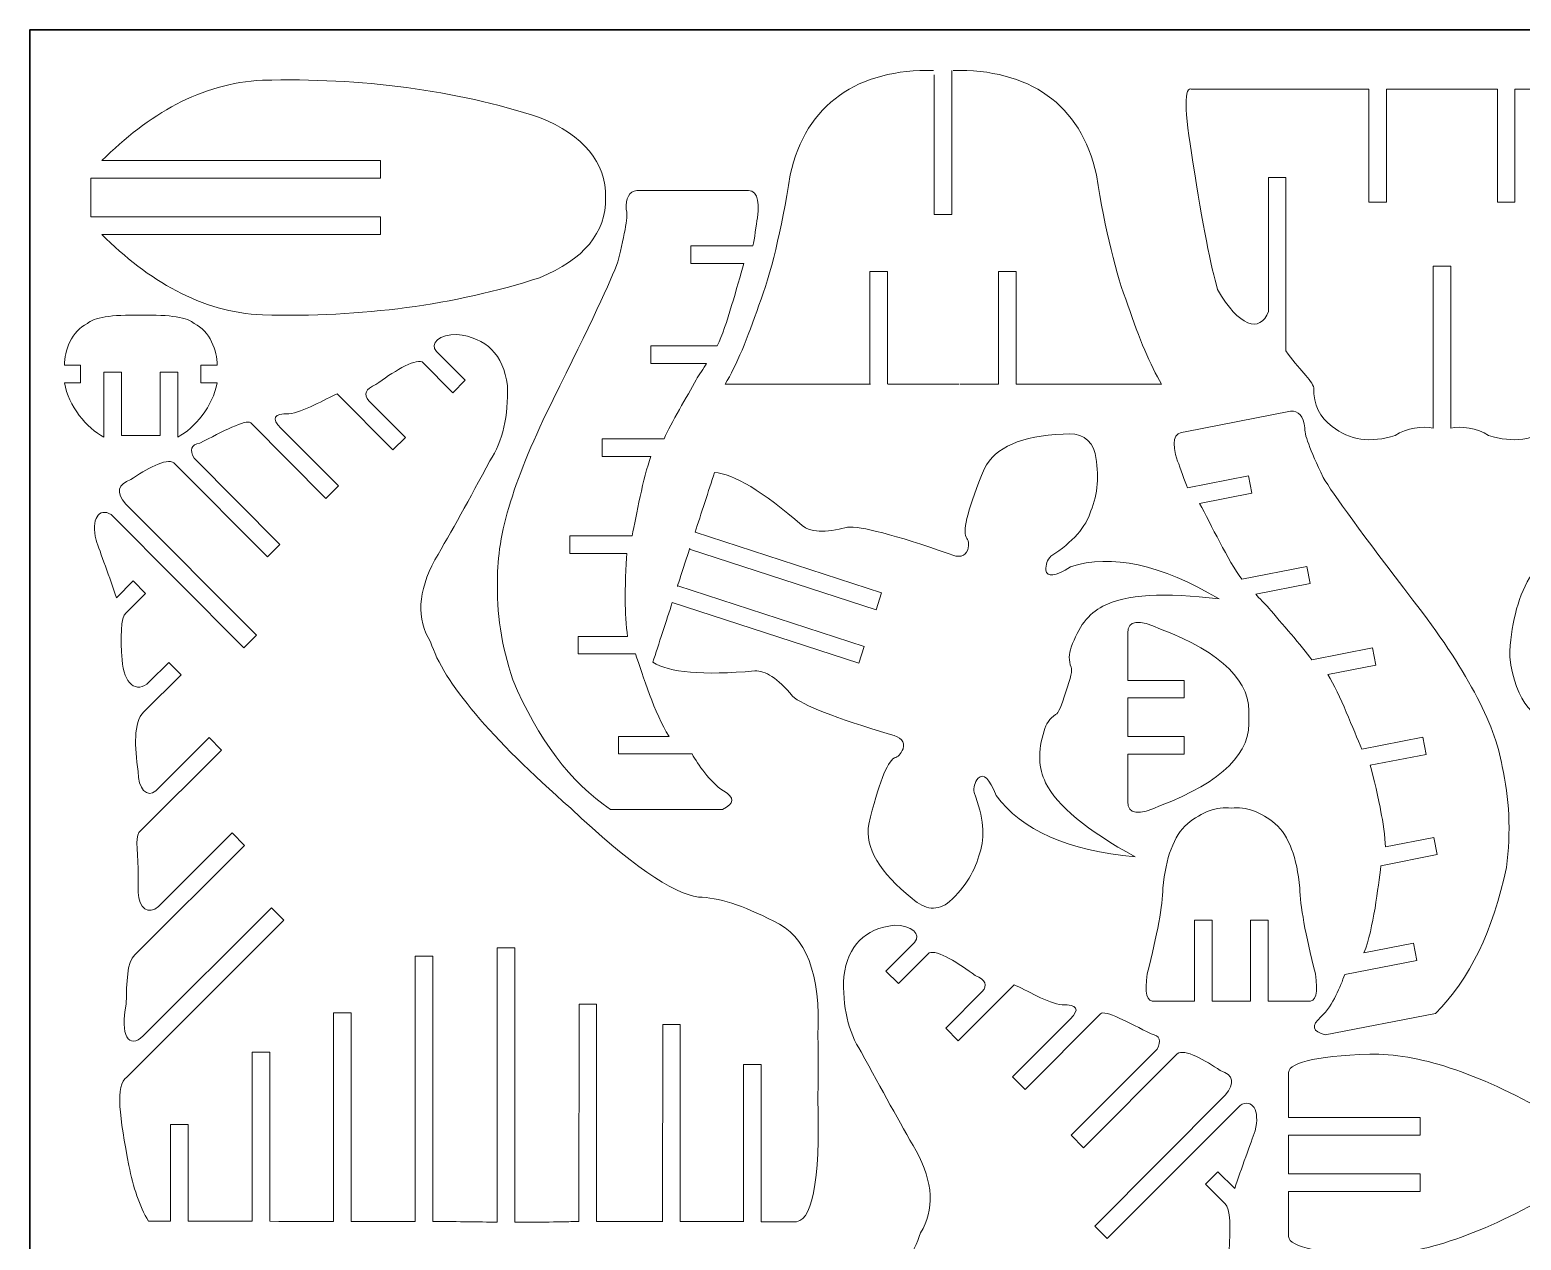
# Model space of a CAD drawing. Header units: inches. Extents: x -30.6 to 6.4, y -21.9 to 8.7.
# Drawn here: x -30.61 to -21.21, y -17.5 to -9.88 of the extents above; entities that cross this region are included whole.
import ezdxf

# ---------------------------------------------------------------- set-up
doc = ezdxf.new("R2010")
doc.units = ezdxf.units.IN
doc.header["$MEASUREMENT"] = 0
doc.layers.add('Layer 1', color=1, linetype='Continuous')
doc.layers.add('Layer 2', color=5, linetype='Continuous')

msp = doc.modelspace()

# ---------------------------------------------------------------- linework, layer by layer
at = {"layer": 'Layer 1', "lineweight": 9}
for points, knots in [([(-25.3081, -12.1089), (-25.6024, -12.1089), (-25.9391, -12.1089), (-26.225, -12.1089), (-26.225, -12.1089), (-26.1542, -11.9875), (-26.0833, -11.8214), (-26.0125, -11.6105), (-26.0125, -11.6105), (-25.937, -11.4174), (-25.8709, -11.144), (-25.8142, -10.7906), (-25.8142, -10.7906), (-25.7173, -10.3411), (-25.3853, -10.1214), (-24.9111, -10.1318)], [0, 0, 0, 0, 0.25, 0.25, 0.25, 0.25, 0.5, 0.5, 0.5, 0.5, 0.75, 0.75, 0.75, 0.75, 1, 1, 1, 1]), ([(-24.9076, -10.1587), (-24.9076, -10.1587), (-24.9076, -11.0401), (-24.9076, -11.0401), (-24.9076, -11.0401), (-24.9076, -11.0401), (-24.7966, -11.0401), (-24.7966, -11.0401), (-24.7966, -11.0401), (-24.7966, -11.0401), (-24.7966, -10.1318), (-24.7966, -10.1318)], [0, 0, 0, 0, 0.333333, 0.333333, 0.333333, 0.333333, 0.666667, 0.666667, 0.666667, 0.666667, 1, 1, 1, 1]), ([(-24.3915, -12.1089), (-24.0972, -12.1089), (-23.7606, -12.1089), (-23.4747, -12.1089), (-23.4747, -12.1089), (-23.5455, -11.9875), (-23.6163, -11.8214), (-23.6871, -11.6105), (-23.6871, -11.6105), (-23.7627, -11.4174), (-23.8288, -11.144), (-23.8854, -10.7906), (-23.8854, -10.7906), (-23.9823, -10.3411), (-24.3144, -10.1214), (-24.7885, -10.1318)], [0, 0, 0, 0, 0.25, 0.25, 0.25, 0.25, 0.5, 0.5, 0.5, 0.5, 0.75, 0.75, 0.75, 0.75, 1, 1, 1, 1]), ([(-30.1519, -10.7001), (-29.8621, -10.4102), (-29.5251, -10.2104), (-29.1411, -10.1937), (-29.1411, -10.1937), (-28.5121, -10.1772), (-27.9301, -10.2551), (-27.3953, -10.4274)], [0, 0, 0, 0, 0.5, 0.5, 0.5, 0.5, 1, 1, 1, 1]), ([(-22.1693, -10.2505), (-22.951, -10.2505), (-23.3526, -10.2505), (-23.2809, -10.2505), (-23.2809, -10.2505), (-23.334, -10.2249), (-23.3328, -10.3782), (-23.2773, -10.7103), (-23.2773, -10.7103), (-23.216, -11.1025), (-23.164, -11.37), (-23.1215, -11.5125), (-23.1215, -11.5125), (-22.9906, -11.7446), (-22.8531, -11.7906), (-22.8021, -11.6504)], [0, 0, 0, 0, 0.25, 0.25, 0.25, 0.25, 0.5, 0.5, 0.5, 0.5, 0.75, 0.75, 0.75, 0.75, 1, 1, 1, 1]), ([(-21.2481, -10.2505), (-20.4664, -10.2505), (-20.0648, -10.2505), (-20.1365, -10.2505), (-20.1365, -10.2505), (-20.0834, -10.2249), (-20.0846, -10.3782), (-20.1401, -10.7103), (-20.1401, -10.7103), (-20.2014, -11.1025), (-20.2534, -11.37), (-20.2958, -11.5125), (-20.2958, -11.5125), (-20.4268, -11.7446), (-20.5643, -11.7906), (-20.6153, -11.6504)], [0, 0, 0, 0, 0.25, 0.25, 0.25, 0.25, 0.5, 0.5, 0.5, 0.5, 0.75, 0.75, 0.75, 0.75, 1, 1, 1, 1]), ([(-22.1693, -10.2505), (-22.1693, -10.2505), (-22.1693, -10.9607), (-22.1693, -10.9607), (-22.1693, -10.9607), (-22.1693, -10.9607), (-22.0583, -10.9607), (-22.0583, -10.9607), (-22.0583, -10.9607), (-22.0583, -10.9607), (-22.0583, -10.2505), (-22.0583, -10.2505)], [0, 0, 0, 0, 0.333333, 0.333333, 0.333333, 0.333333, 0.666667, 0.666667, 0.666667, 0.666667, 1, 1, 1, 1]), ([(-21.3591, -10.2505), (-21.3591, -10.2505), (-21.3591, -10.9607), (-21.3591, -10.9607), (-21.3591, -10.9607), (-21.3591, -10.9607), (-21.2481, -10.9607), (-21.2481, -10.9607), (-21.2481, -10.9607), (-21.2481, -10.9607), (-21.2481, -10.2505), (-21.2481, -10.2505)], [0, 0, 0, 0, 0.333333, 0.333333, 0.333333, 0.333333, 0.666667, 0.666667, 0.666667, 0.666667, 1, 1, 1, 1]), ([(-30.2225, -10.8111), (-30.2225, -10.8111), (-28.3969, -10.8111), (-28.3969, -10.8111), (-28.3969, -10.8111), (-28.3969, -10.8111), (-28.3969, -10.7001), (-28.3969, -10.7001), (-28.3969, -10.7001), (-28.3969, -10.7001), (-30.1519, -10.7001), (-30.1519, -10.7001)], [0, 0, 0, 0, 0.333333, 0.333333, 0.333333, 0.333333, 0.666667, 0.666667, 0.666667, 0.666667, 1, 1, 1, 1]), ([(-22.6911, -11.8992), (-22.6911, -11.8992), (-22.6911, -10.8057), (-22.6911, -10.8057), (-22.6911, -10.8057), (-22.6911, -10.8057), (-22.8021, -10.8057), (-22.8021, -10.8057), (-22.8021, -10.8057), (-22.8021, -10.8057), (-22.8021, -11.6504), (-22.8021, -11.6504)], [0, 0, 0, 0, 0.333333, 0.333333, 0.333333, 0.333333, 0.666667, 0.666667, 0.666667, 0.666667, 1, 1, 1, 1]), ([(-27.6585, -13.3412), (-27.6667, -13.064), (-27.55, -12.6852), (-27.3084, -12.2049), (-27.3084, -12.2049), (-27.0761, -11.7388), (-26.9406, -11.4497), (-26.9017, -11.3377), (-26.9017, -11.3377), (-26.8533, -11.1501), (-26.8356, -11.0403), (-26.8486, -11.0084), (-26.8486, -11.0084), (-26.8524, -10.9352), (-26.8298, -10.8952), (-26.7807, -10.8884)], [0, 0, 0, 0, 0.25, 0.25, 0.25, 0.25, 0.5, 0.5, 0.5, 0.5, 0.75, 0.75, 0.75, 0.75, 1, 1, 1, 1]), ([(-26.0501, -11.2376), (-26.0404, -11.1974), (-26.0296, -11.1023), (-26.0212, -11.061), (-26.0212, -11.061), (-26.0034, -10.9352), (-26.0304, -10.8777), (-26.1024, -10.8884)], [0, 0, 0, 0, 0.5, 0.5, 0.5, 0.5, 1, 1, 1, 1]), ([(-30.2225, -11.0545), (-30.2225, -11.0545), (-28.3969, -11.0545), (-28.3969, -11.0545), (-28.3969, -11.0545), (-28.3969, -11.0545), (-28.3969, -11.1655), (-28.3969, -11.1655), (-28.3969, -11.1655), (-28.3969, -11.1655), (-30.1519, -11.1655), (-30.1519, -11.1655)], [0, 0, 0, 0, 0.333333, 0.333333, 0.333333, 0.333333, 0.666667, 0.666667, 0.666667, 0.666667, 1, 1, 1, 1]), ([(-30.1519, -11.1655), (-29.8621, -11.4554), (-29.5251, -11.6552), (-29.1411, -11.6719), (-29.1411, -11.6719), (-28.5121, -11.6884), (-27.9301, -11.6105), (-27.3953, -11.4382)], [0, 0, 0, 0, 0.5, 0.5, 0.5, 0.5, 1, 1, 1, 1]), ([(-26.1062, -11.3486), (-26.1062, -11.3486), (-26.4412, -11.3486), (-26.4412, -11.3486), (-26.4412, -11.3486), (-26.4412, -11.3486), (-26.4412, -11.2376), (-26.4412, -11.2376), (-26.4412, -11.2376), (-26.4412, -11.2376), (-26.0501, -11.2376), (-26.0501, -11.2376)], [0, 0, 0, 0, 0.333333, 0.333333, 0.333333, 0.333333, 0.666667, 0.666667, 0.666667, 0.666667, 1, 1, 1, 1]), ([(-21.6532, -12.3855), (-21.6532, -12.3855), (-21.6532, -11.3655), (-21.6532, -11.3655), (-21.6532, -11.3655), (-21.6532, -11.3655), (-21.7642, -11.3655), (-21.7642, -11.3655), (-21.7642, -11.3655), (-21.7642, -11.3655), (-21.7642, -12.3855), (-21.7642, -12.3855)], [0, 0, 0, 0, 0.333333, 0.333333, 0.333333, 0.333333, 0.666667, 0.666667, 0.666667, 0.666667, 1, 1, 1, 1]), ([(-25.2017, -12.1089), (-25.2017, -12.1089), (-25.2017, -11.3988), (-25.2017, -11.3988), (-25.2017, -11.3988), (-25.2017, -11.3988), (-25.3127, -11.3988), (-25.3127, -11.3988), (-25.3127, -11.3988), (-25.3127, -11.3988), (-25.3127, -12.1089), (-25.3127, -12.1089)], [0, 0, 0, 0, 0.333333, 0.333333, 0.333333, 0.333333, 0.666667, 0.666667, 0.666667, 0.666667, 1, 1, 1, 1]), ([(-24.5025, -12.1089), (-24.5025, -12.1089), (-24.5025, -11.3988), (-24.5025, -11.3988), (-24.5025, -11.3988), (-24.5025, -11.3988), (-24.3915, -11.3988), (-24.3915, -11.3988), (-24.3915, -11.3988), (-24.3915, -11.3988), (-24.3915, -12.1089), (-24.3915, -12.1089)], [0, 0, 0, 0, 0.333333, 0.333333, 0.333333, 0.333333, 0.666667, 0.666667, 0.666667, 0.666667, 1, 1, 1, 1]), ([(-30.3886, -11.988), (-30.3897, -11.8994), (-30.3415, -11.7728), (-30.2437, -11.7267), (-30.2437, -11.7267), (-30.2051, -11.6878), (-30.0929, -11.6701), (-29.9071, -11.6736)], [0, 0, 0, 0, 0.5, 0.5, 0.5, 0.5, 1, 1, 1, 1]), ([(-29.4256, -11.988), (-29.4244, -11.8994), (-29.4727, -11.7728), (-29.5705, -11.7267), (-29.5705, -11.7267), (-29.6091, -11.6878), (-29.7213, -11.6701), (-29.9071, -11.6736)], [0, 0, 0, 0, 0.5, 0.5, 0.5, 0.5, 1, 1, 1, 1]), ([(-28.0438, -11.9022), (-28.0897, -11.8514), (-28.0249, -11.7937), (-27.9154, -11.7949), (-27.9154, -11.7949), (-27.7293, -11.8149), (-27.6233, -11.9224), (-27.5974, -12.1171), (-27.5974, -12.1171), (-27.5891, -12.3083), (-27.6256, -12.4665), (-27.7069, -12.5916), (-27.7069, -12.5916), (-27.8365, -12.8324), (-27.952, -13.0402), (-28.0533, -13.2148), (-28.0533, -13.2148), (-28.1616, -13.4155), (-28.1711, -13.5878), (-28.0815, -13.7319), (-28.0815, -13.7319), (-27.9991, -13.9868), (-27.7046, -14.3362), (-27.198, -14.78), (-27.198, -14.78), (-26.8258, -15.1317), (-26.5572, -15.3182), (-26.3922, -15.3395), (-26.3922, -15.3395), (-26.2721, -15.3407), (-26.1142, -15.3914), (-25.9187, -15.4918), (-25.9187, -15.4918), (-25.7147, -15.5815), (-25.6218, -15.8223), (-25.6401, -16.2141)], [0, 0, 0, 0, 0.111111, 0.111111, 0.111111, 0.111111, 0.222222, 0.222222, 0.222222, 0.222222, 0.333333, 0.333333, 0.333333, 0.333333, 0.444444, 0.444444, 0.444444, 0.444444, 0.555556, 0.555556, 0.555556, 0.555556, 0.666667, 0.666667, 0.666667, 0.666667, 0.777778, 0.777778, 0.777778, 0.777778, 0.888889, 0.888889, 0.888889, 0.888889, 1, 1, 1, 1]), ([(-28.0438, -11.9022), (-28.0438, -11.9022), (-27.863, -12.0835), (-27.863, -12.0835), (-27.863, -12.0835), (-27.863, -12.0835), (-27.9416, -12.1619), (-27.9416, -12.1619), (-27.9416, -12.1619), (-27.9416, -12.1619), (-28.1345, -11.9685), (-28.1345, -11.9685)], [0, 0, 0, 0, 0.333333, 0.333333, 0.333333, 0.333333, 0.666667, 0.666667, 0.666667, 0.666667, 1, 1, 1, 1]), ([(-26.3428, -11.9787), (-26.3428, -11.9787), (-26.6923, -11.9787), (-26.6923, -11.9787), (-26.6923, -11.9787), (-26.6923, -11.9787), (-26.6923, -11.8677), (-26.6923, -11.8677), (-26.6923, -11.8677), (-26.6923, -11.8677), (-26.2751, -11.8677), (-26.2751, -11.8677)], [0, 0, 0, 0, 0.333333, 0.333333, 0.333333, 0.333333, 0.666667, 0.666667, 0.666667, 0.666667, 1, 1, 1, 1]), ([(-22.6911, -11.8992), (-22.6145, -12.0085), (-22.5251, -12.0858), (-22.516, -12.131), (-22.516, -12.131), (-22.5172, -12.2382), (-22.4783, -12.3195), (-22.3992, -12.3749), (-22.3992, -12.3749), (-22.2906, -12.4616), (-22.1584, -12.4805), (-22.0026, -12.4314), (-22.0026, -12.4314), (-21.9343, -12.3855), (-21.8238, -12.3702), (-21.7642, -12.3855)], [0, 0, 0, 0, 0.25, 0.25, 0.25, 0.25, 0.5, 0.5, 0.5, 0.5, 0.75, 0.75, 0.75, 0.75, 1, 1, 1, 1]), ([(-20.7262, -11.8992), (-20.8028, -12.0085), (-20.8923, -12.0858), (-20.9014, -12.131), (-20.9014, -12.131), (-20.9002, -12.2382), (-20.9391, -12.3195), (-21.0182, -12.3749), (-21.0182, -12.3749), (-21.1268, -12.4616), (-21.259, -12.4805), (-21.4148, -12.4314), (-21.4148, -12.4314), (-21.483, -12.3855), (-21.5935, -12.3702), (-21.6532, -12.3855)], [0, 0, 0, 0, 0.25, 0.25, 0.25, 0.25, 0.5, 0.5, 0.5, 0.5, 0.75, 0.75, 0.75, 0.75, 1, 1, 1, 1]), ([(-30.3886, -12.0989), (-30.3886, -12.0989), (-30.2861, -12.0989), (-30.2861, -12.0989), (-30.2861, -12.0989), (-30.2861, -12.0989), (-30.2861, -11.988), (-30.2861, -11.988), (-30.2861, -11.988), (-30.2861, -11.988), (-30.3886, -11.988), (-30.3886, -11.988)], [0, 0, 0, 0, 0.333333, 0.333333, 0.333333, 0.333333, 0.666667, 0.666667, 0.666667, 0.666667, 1, 1, 1, 1]), ([(-29.4256, -12.0989), (-29.4256, -12.0989), (-29.528, -12.0989), (-29.528, -12.0989), (-29.528, -12.0989), (-29.528, -12.0989), (-29.528, -11.988), (-29.528, -11.988), (-29.528, -11.988), (-29.528, -11.988), (-29.4256, -11.988), (-29.4256, -11.988)], [0, 0, 0, 0, 0.333333, 0.333333, 0.333333, 0.333333, 0.666667, 0.666667, 0.666667, 0.666667, 1, 1, 1, 1]), ([(-28.4701, -12.2124), (-28.5056, -12.1724), (-28.4907, -12.1386), (-28.4255, -12.111), (-28.4255, -12.111), (-28.3262, -12.0375), (-28.1852, -11.9461), (-28.1345, -11.9685)], [0, 0, 0, 0, 0.5, 0.5, 0.5, 0.5, 1, 1, 1, 1]), ([(-26.6102, -12.452), (-26.5659, -12.3517), (-26.4639, -12.1858), (-26.4079, -12.0802), (-26.4079, -12.0802), (-26.3902, -12.0539), (-26.3587, -12.0039), (-26.3428, -11.9787)], [0, 0, 0, 0, 0.5, 0.5, 0.5, 0.5, 1, 1, 1, 1]), ([(-30.1397, -12.442), (-30.1397, -12.442), (-30.1398, -12.0333), (-30.1398, -12.0333), (-30.1398, -12.0333), (-30.1398, -12.0333), (-30.0288, -12.0333), (-30.0288, -12.0333), (-30.0288, -12.0333), (-30.0288, -12.0333), (-30.0288, -12.4314), (-30.0288, -12.4314)], [0, 0, 0, 0, 0.333333, 0.333333, 0.333333, 0.333333, 0.666667, 0.666667, 0.666667, 0.666667, 1, 1, 1, 1]), ([(-29.7854, -12.4314), (-29.7854, -12.4314), (-29.7854, -12.0333), (-29.7854, -12.0333), (-29.7854, -12.0333), (-29.7854, -12.0333), (-29.6744, -12.0333), (-29.6744, -12.0333), (-29.6744, -12.0333), (-29.6744, -12.0333), (-29.6744, -12.442), (-29.6744, -12.442)], [0, 0, 0, 0, 0.333333, 0.333333, 0.333333, 0.333333, 0.666667, 0.666667, 0.666667, 0.666667, 1, 1, 1, 1]), ([(-29.0247, -12.3857), (-29.0864, -12.3235), (-29.0692, -12.2933), (-28.9733, -12.2952), (-28.9733, -12.2952), (-28.8874, -12.287), (-28.7424, -12.2011), (-28.6702, -12.1689)], [0, 0, 0, 0, 0.5, 0.5, 0.5, 0.5, 1, 1, 1, 1]), ([(-28.4701, -12.2123), (-28.4701, -12.2123), (-28.2398, -12.4433), (-28.2398, -12.4433), (-28.2398, -12.4433), (-28.2398, -12.4433), (-28.3183, -12.5217), (-28.3183, -12.5217), (-28.3183, -12.5217), (-28.3183, -12.5217), (-28.6702, -12.1689), (-28.6702, -12.1689)], [0, 0, 0, 0, 0.333333, 0.333333, 0.333333, 0.333333, 0.666667, 0.666667, 0.666667, 0.666667, 1, 1, 1, 1]), ([(-21.3292, -14.5167), (-21.3744, -14.2429), (-21.5616, -13.8936), (-21.891, -13.4687), (-21.891, -13.4687), (-22.2084, -13.0559), (-22.3969, -12.7982), (-22.4566, -12.6956), (-22.4566, -12.6956), (-22.5401, -12.5208), (-22.5785, -12.4165), (-22.5719, -12.3827), (-22.5719, -12.3827), (-22.5822, -12.3101), (-22.6121, -12.2752), (-22.6616, -12.278)], [0, 0, 0, 0, 0.25, 0.25, 0.25, 0.25, 0.5, 0.5, 0.5, 0.5, 0.75, 0.75, 0.75, 0.75, 1, 1, 1, 1]), ([(-29.5711, -12.5755), (-29.6012, -12.5218), (-29.5892, -12.4897), (-29.5352, -12.4793), (-29.5352, -12.4793), (-29.394, -12.4099), (-29.2431, -12.3238), (-29.2143, -12.3528)], [0, 0, 0, 0, 0.5, 0.5, 0.5, 0.5, 1, 1, 1, 1]), ([(-29.0247, -12.3857), (-29.0247, -12.3857), (-28.6616, -12.7498), (-28.6616, -12.7498), (-28.6616, -12.7498), (-28.6616, -12.7498), (-28.7401, -12.8283), (-28.7401, -12.8283), (-28.7401, -12.8283), (-28.7401, -12.8283), (-29.2143, -12.3528), (-29.2143, -12.3528)], [0, 0, 0, 0, 0.333333, 0.333333, 0.333333, 0.333333, 0.666667, 0.666667, 0.666667, 0.666667, 1, 1, 1, 1]), ([(-26.6923, -12.563), (-26.6923, -12.563), (-27.0008, -12.563), (-27.0008, -12.563), (-27.0008, -12.563), (-27.0008, -12.563), (-27.0008, -12.452), (-27.0008, -12.452), (-27.0008, -12.452), (-27.0008, -12.452), (-26.6102, -12.452), (-26.6102, -12.452)], [0, 0, 0, 0, 0.333333, 0.333333, 0.333333, 0.333333, 0.666667, 0.666667, 0.666667, 0.666667, 1, 1, 1, 1]), ([(-25.4547, -13.0097), (-25.3712, -13.0013), (-25.1573, -13.0573), (-24.813, -13.1778), (-24.813, -13.1778), (-24.7508, -13.204), (-24.712, -13.1954), (-24.6967, -13.1522), (-24.6967, -13.1522), (-24.688, -13.116), (-24.6912, -13.0895), (-24.7063, -13.0729), (-24.7063, -13.0729), (-24.7289, -13.024), (-24.6907, -12.8798), (-24.5916, -12.64), (-24.5916, -12.64), (-24.5239, -12.5063), (-24.3583, -12.4339), (-24.0947, -12.4229), (-24.0947, -12.4229), (-23.9855, -12.4116), (-23.9182, -12.4526), (-23.8926, -12.5459), (-23.8926, -12.5459), (-23.8671, -12.6812), (-23.8764, -12.8014), (-23.9206, -12.9066), (-23.9206, -12.9066), (-23.9502, -13.0072), (-24.034, -13.1026), (-24.1719, -13.1928)], [0, 0, 0, 0, 0.125, 0.125, 0.125, 0.125, 0.25, 0.25, 0.25, 0.25, 0.375, 0.375, 0.375, 0.375, 0.5, 0.5, 0.5, 0.5, 0.625, 0.625, 0.625, 0.625, 0.75, 0.75, 0.75, 0.75, 0.875, 0.875, 0.875, 0.875, 1, 1, 1, 1]), ([(-23.3116, -12.7609), (-23.3288, -12.7233), (-23.3577, -12.6321), (-23.3738, -12.5931), (-23.3738, -12.5931), (-23.4155, -12.4731), (-23.3999, -12.4115), (-23.3273, -12.4082)], [0, 0, 0, 0, 0.5, 0.5, 0.5, 0.5, 1, 1, 1, 1]), ([(-30.1887, -13.0907), (-30.2232, -12.9589), (-30.1699, -12.8832), (-30.0947, -12.9294), (-30.0947, -12.9294), (-30.0947, -12.9294), (-29.257, -13.7685), (-29.257, -13.7685), (-29.257, -13.7685), (-29.257, -13.7685), (-29.1784, -13.69), (-29.1784, -13.69), (-29.1784, -13.69), (-29.1784, -13.69), (-30.0015, -12.865), (-30.0015, -12.865), (-30.0015, -12.865), (-30.0641, -12.7897), (-30.0536, -12.7379), (-29.9699, -12.7095), (-29.9699, -12.7095), (-29.8781, -12.647), (-29.7438, -12.5682), (-29.6988, -12.6046)], [0, 0, 0, 0, 0.166667, 0.166667, 0.166667, 0.166667, 0.333333, 0.333333, 0.333333, 0.333333, 0.5, 0.5, 0.5, 0.5, 0.666667, 0.666667, 0.666667, 0.666667, 0.833333, 0.833333, 0.833333, 0.833333, 1, 1, 1, 1]), ([(-29.5711, -12.5755), (-29.5711, -12.5755), (-29.0302, -13.1178), (-29.0302, -13.1178), (-29.0302, -13.1178), (-29.0302, -13.1178), (-29.1087, -13.1962), (-29.1087, -13.1962), (-29.1087, -13.1962), (-29.1087, -13.1962), (-29.6988, -12.6046), (-29.6988, -12.6046)], [0, 0, 0, 0, 0.333333, 0.333333, 0.333333, 0.333333, 0.666667, 0.666667, 0.666667, 0.666667, 1, 1, 1, 1]), ([(-26.4144, -13.0414), (-26.3784, -12.9307), (-26.328, -12.7757), (-26.292, -12.665), (-26.292, -12.665), (-26.1722, -12.6723), (-25.9881, -12.7836), (-25.7397, -12.9988), (-25.7397, -12.9988), (-25.691, -13.0419), (-25.596, -13.0455), (-25.4547, -13.0097)], [0, 0, 0, 0, 0.333333, 0.333333, 0.333333, 0.333333, 0.666667, 0.666667, 0.666667, 0.666667, 1, 1, 1, 1]), ([(-23.2352, -12.8591), (-23.2352, -12.8591), (-22.9064, -12.7948), (-22.9064, -12.7948), (-22.9064, -12.7948), (-22.9064, -12.7948), (-22.9278, -12.6858), (-22.9278, -12.6858), (-22.9278, -12.6858), (-22.9278, -12.6858), (-23.3116, -12.7609), (-23.3116, -12.7609)], [0, 0, 0, 0, 0.333333, 0.333333, 0.333333, 0.333333, 0.666667, 0.666667, 0.666667, 0.666667, 1, 1, 1, 1]), ([(-20.874, -12.6957), (-20.9543, -12.9328), (-21.0487, -13.1438), (-21.1573, -13.3286), (-21.1573, -13.3286), (-21.234, -13.4641), (-21.2753, -13.6302), (-21.2812, -13.827), (-21.2812, -13.827), (-21.2462, -14.1132), (-21.1119, -14.2511), (-20.9714, -14.2405)], [0, 0, 0, 0, 0.333333, 0.333333, 0.333333, 0.333333, 0.666667, 0.666667, 0.666667, 0.666667, 1, 1, 1, 1]), ([(-26.4144, -13.0414), (-26.4144, -13.0414), (-25.2397, -13.4234), (-25.2397, -13.4234), (-25.2397, -13.4234), (-25.2397, -13.4234), (-25.274, -13.529), (-25.274, -13.529), (-25.274, -13.529), (-25.274, -13.529), (-26.4488, -13.147), (-26.4488, -13.147)], [0, 0, 0, 0, 0.333333, 0.333333, 0.333333, 0.333333, 0.666667, 0.666667, 0.666667, 0.666667, 1, 1, 1, 1]), ([(-30.1887, -13.0907), (-30.1641, -13.164), (-30.1001, -13.3333), (-30.0607, -13.4535), (-30.0607, -13.4535), (-30.0607, -13.4535), (-29.9552, -13.3481), (-29.9552, -13.3481), (-29.9552, -13.3481), (-29.9552, -13.3481), (-29.8768, -13.4267), (-29.8768, -13.4267), (-29.8768, -13.4267), (-29.8768, -13.4267), (-30.0001, -13.5498), (-30.0001, -13.5498), (-30.0001, -13.5498), (-30.0362, -13.5732), (-30.0342, -13.7113), (-30.0253, -13.8451)], [0, 0, 0, 0, 0.2, 0.2, 0.2, 0.2, 0.4, 0.4, 0.4, 0.4, 0.6, 0.6, 0.6, 0.6, 0.8, 0.8, 0.8, 0.8, 1, 1, 1, 1]), ([(-26.844, -13.1744), (-26.844, -13.1744), (-27.2035, -13.1744), (-27.2035, -13.1744), (-27.2035, -13.1744), (-27.2035, -13.1744), (-27.2035, -13.0634), (-27.2035, -13.0634), (-27.2035, -13.0634), (-27.2035, -13.0634), (-26.8113, -13.0634), (-26.8113, -13.0634)], [0, 0, 0, 0, 0.333333, 0.333333, 0.333333, 0.333333, 0.666667, 0.666667, 0.666667, 0.666667, 1, 1, 1, 1]), ([(-26.8401, -13.697), (-26.849, -13.6404), (-26.8547, -13.5299), (-26.8549, -13.4748), (-26.8549, -13.4748), (-26.8553, -13.4077), (-26.8511, -13.2421), (-26.844, -13.1744)], [0, 0, 0, 0, 0.5, 0.5, 0.5, 0.5, 1, 1, 1, 1]), ([(-24.1719, -13.1928), (-24.195, -13.2144), (-24.2058, -13.2437), (-24.2042, -13.2808), (-24.2042, -13.2808), (-24.1969, -13.3271), (-24.1449, -13.3199), (-24.0482, -13.259)], [0, 0, 0, 0, 0.5, 0.5, 0.5, 0.5, 1, 1, 1, 1]), ([(-24.0482, -13.259), (-23.7915, -13.1759), (-23.4796, -13.2432), (-23.1123, -13.4612), (-23.1123, -13.4612), (-23.4575, -13.4177), (-23.7014, -13.4331), (-23.8441, -13.5075)], [0, 0, 0, 0, 0.5, 0.5, 0.5, 0.5, 1, 1, 1, 1]), ([(-26.9476, -14.7873), (-27.1999, -14.618), (-27.405, -14.346), (-27.563, -13.9714), (-27.563, -13.9714), (-27.6349, -13.7536), (-27.6667, -13.5436), (-27.6585, -13.3412)], [0, 0, 0, 0, 0.5, 0.5, 0.5, 0.5, 1, 1, 1, 1]), ([(-22.882, -13.432), (-22.882, -13.432), (-22.5391, -13.3649), (-22.5391, -13.3649), (-22.5391, -13.3649), (-22.5391, -13.3649), (-22.5604, -13.256), (-22.5604, -13.256), (-22.5604, -13.256), (-22.5604, -13.256), (-22.9698, -13.3361), (-22.9698, -13.3361)], [0, 0, 0, 0, 0.333333, 0.333333, 0.333333, 0.333333, 0.666667, 0.666667, 0.666667, 0.666667, 1, 1, 1, 1]), ([(-26.524, -13.3784), (-26.524, -13.3784), (-25.3493, -13.7604), (-25.3493, -13.7604), (-25.3493, -13.7604), (-25.3493, -13.7604), (-25.3836, -13.866), (-25.3836, -13.866), (-25.3836, -13.866), (-25.3836, -13.866), (-26.558, -13.4841), (-26.558, -13.4841)], [0, 0, 0, 0, 0.333333, 0.333333, 0.333333, 0.333333, 0.666667, 0.666667, 0.666667, 0.666667, 1, 1, 1, 1]), ([(-22.5287, -13.8452), (-22.5915, -13.7552), (-22.7234, -13.6121), (-22.7987, -13.5192), (-22.7987, -13.5192), (-22.8211, -13.4968), (-22.8615, -13.4538), (-22.882, -13.432)], [0, 0, 0, 0, 0.5, 0.5, 0.5, 0.5, 1, 1, 1, 1]), ([(-26.558, -13.4841), (-26.594, -13.5948), (-26.6448, -13.7497), (-26.6808, -13.8604), (-26.6808, -13.8604), (-26.5795, -13.9249), (-26.3651, -13.9432), (-26.0377, -13.9153), (-26.0377, -13.9153), (-25.973, -13.9091), (-25.894, -13.962), (-25.8008, -14.0741)], [0, 0, 0, 0, 0.333333, 0.333333, 0.333333, 0.333333, 0.666667, 0.666667, 0.666667, 0.666667, 1, 1, 1, 1]), ([(-23.8441, -13.5075), (-23.9349, -13.5535), (-24.0014, -13.6397), (-24.0436, -13.7659), (-24.0436, -13.7659), (-24.0602, -13.8076), (-24.0609, -13.8495), (-24.0454, -13.8917), (-24.0454, -13.8917), (-24.036, -13.9067), (-24.0471, -13.9581), (-24.0787, -14.0457)], [0, 0, 0, 0, 0.333333, 0.333333, 0.333333, 0.333333, 0.666667, 0.666667, 0.666667, 0.666667, 1, 1, 1, 1]), ([(-26.7892, -13.808), (-26.7892, -13.808), (-27.1503, -13.808), (-27.1503, -13.808), (-27.1503, -13.808), (-27.1503, -13.808), (-27.1503, -13.697), (-27.1503, -13.697), (-27.1503, -13.697), (-27.1503, -13.697), (-26.8401, -13.697), (-26.8401, -13.697)], [0, 0, 0, 0, 0.333333, 0.333333, 0.333333, 0.333333, 0.666667, 0.666667, 0.666667, 0.666667, 1, 1, 1, 1]), ([(-22.4268, -13.9384), (-22.4268, -13.9384), (-22.1241, -13.8791), (-22.1241, -13.8791), (-22.1241, -13.8791), (-22.1241, -13.8791), (-22.1454, -13.7702), (-22.1454, -13.7702), (-22.1454, -13.7702), (-22.1454, -13.7702), (-22.5287, -13.8452), (-22.5287, -13.8452)], [0, 0, 0, 0, 0.333333, 0.333333, 0.333333, 0.333333, 0.666667, 0.666667, 0.666667, 0.666667, 1, 1, 1, 1]), ([(-29.8543, -13.9846), (-29.8543, -13.9846), (-29.7308, -13.8613), (-29.7308, -13.8613), (-29.7308, -13.8613), (-29.7308, -13.8613), (-29.6524, -13.9398), (-29.6524, -13.9398), (-29.6524, -13.9398), (-29.6524, -13.9398), (-29.8889, -14.1729), (-29.8889, -14.1729)], [0, 0, 0, 0, 0.333333, 0.333333, 0.333333, 0.333333, 0.666667, 0.666667, 0.666667, 0.666667, 1, 1, 1, 1]), ([(-23.6869, -13.9744), (-23.6869, -13.9744), (-23.3325, -13.9744), (-23.3325, -13.9744), (-23.3325, -13.9744), (-23.3325, -13.9744), (-23.3325, -14.0854), (-23.3325, -14.0854), (-23.3325, -14.0854), (-23.3325, -14.0854), (-23.6869, -14.0854), (-23.6869, -14.0854)], [0, 0, 0, 0, 0.333333, 0.333333, 0.333333, 0.333333, 0.666667, 0.666667, 0.666667, 0.666667, 1, 1, 1, 1]), ([(-25.8008, -14.0741), (-25.7383, -14.13), (-25.5324, -14.2105), (-25.183, -14.3156), (-25.183, -14.3156), (-25.1173, -14.3311), (-25.0909, -14.3608), (-25.104, -14.4047), (-25.104, -14.4047), (-25.1183, -14.4391), (-25.1364, -14.4586), (-25.1584, -14.4632), (-25.1584, -14.4632), (-25.2054, -14.4895), (-25.2594, -14.6286), (-25.3202, -14.8807), (-25.3202, -14.8807), (-25.3442, -15.0287), (-25.2528, -15.1847), (-25.0461, -15.3487), (-25.0461, -15.3487), (-24.9644, -15.422), (-24.8858, -15.4284), (-24.8103, -15.368), (-24.8103, -15.368), (-24.7101, -15.2736), (-24.6469, -15.1709), (-24.6208, -15.0599), (-24.6208, -15.0599), (-24.5855, -14.9611), (-24.5972, -14.8347), (-24.6557, -14.6806)], [0, 0, 0, 0, 0.125, 0.125, 0.125, 0.125, 0.25, 0.25, 0.25, 0.25, 0.375, 0.375, 0.375, 0.375, 0.5, 0.5, 0.5, 0.5, 0.625, 0.625, 0.625, 0.625, 0.75, 0.75, 0.75, 0.75, 0.875, 0.875, 0.875, 0.875, 1, 1, 1, 1]), ([(-24.2055, -14.6189), (-24.2518, -14.5283), (-24.2549, -14.4195), (-24.2149, -14.2925), (-24.2149, -14.2925), (-24.2038, -14.2491), (-24.1796, -14.2148), (-24.1423, -14.1897), (-24.1423, -14.1897), (-24.1259, -14.1831), (-24.1047, -14.1351), (-24.0787, -14.0456)], [0, 0, 0, 0, 0.333333, 0.333333, 0.333333, 0.333333, 0.666667, 0.666667, 0.666667, 0.666667, 1, 1, 1, 1]), ([(-29.8128, -14.671), (-29.8128, -14.671), (-29.4761, -14.3349), (-29.4761, -14.3349), (-29.4761, -14.3349), (-29.4761, -14.3349), (-29.3977, -14.4134), (-29.3977, -14.4134), (-29.3977, -14.4134), (-29.3977, -14.4134), (-29.9185, -14.9333), (-29.9185, -14.9333)], [0, 0, 0, 0, 0.333333, 0.333333, 0.333333, 0.333333, 0.666667, 0.666667, 0.666667, 0.666667, 1, 1, 1, 1]), ([(-26.4333, -14.4381), (-26.4333, -14.4381), (-26.8974, -14.4381), (-26.8974, -14.4381), (-26.8974, -14.4381), (-26.8974, -14.4381), (-26.8974, -14.3271), (-26.8974, -14.3271), (-26.8974, -14.3271), (-26.8974, -14.3271), (-26.5787, -14.3271), (-26.5787, -14.3271)], [0, 0, 0, 0, 0.333333, 0.333333, 0.333333, 0.333333, 0.666667, 0.666667, 0.666667, 0.666667, 1, 1, 1, 1]), ([(-23.6869, -14.3288), (-23.6869, -14.3288), (-23.3325, -14.3288), (-23.3325, -14.3288), (-23.3325, -14.3288), (-23.3325, -14.3288), (-23.3325, -14.4398), (-23.3325, -14.4398), (-23.3325, -14.4398), (-23.3325, -14.4398), (-23.6869, -14.4398), (-23.6869, -14.4398)], [0, 0, 0, 0, 0.333333, 0.333333, 0.333333, 0.333333, 0.666667, 0.666667, 0.666667, 0.666667, 1, 1, 1, 1]), ([(-22.1606, -14.5093), (-22.1606, -14.5093), (-21.8078, -14.4403), (-21.8078, -14.4403), (-21.8078, -14.4403), (-21.8078, -14.4403), (-21.8291, -14.3314), (-21.8291, -14.3314), (-21.8291, -14.3314), (-21.8291, -14.3314), (-22.214, -14.4067), (-22.214, -14.4067)], [0, 0, 0, 0, 0.333333, 0.333333, 0.333333, 0.333333, 0.666667, 0.666667, 0.666667, 0.666667, 1, 1, 1, 1]), ([(-26.4333, -14.4381), (-26.3933, -14.5036), (-26.3272, -14.6121), (-26.2353, -14.6705), (-26.2353, -14.6705), (-26.1628, -14.7118), (-26.1646, -14.7507), (-26.2406, -14.7873)], [0, 0, 0, 0, 0.5, 0.5, 0.5, 0.5, 1, 1, 1, 1]), ([(-24.6557, -14.6806), (-24.6617, -14.6495), (-24.6532, -14.6195), (-24.6301, -14.5904), (-24.6301, -14.5904), (-24.597, -14.5573), (-24.5592, -14.5937), (-24.5167, -14.6998)], [0, 0, 0, 0, 0.5, 0.5, 0.5, 0.5, 1, 1, 1, 1]), ([(-22.0641, -15.0229), (-22.0662, -14.9657), (-22.0818, -14.8561), (-22.0923, -14.802), (-22.0923, -14.802), (-22.1047, -14.7361), (-22.1406, -14.5743), (-22.1606, -14.5093)], [0, 0, 0, 0, 0.5, 0.5, 0.5, 0.5, 1, 1, 1, 1]), ([(-21.7492, -16.0723), (-21.5342, -15.8577), (-21.3851, -15.5514), (-21.302, -15.1534), (-21.302, -15.1534), (-21.2732, -14.9259), (-21.2823, -14.7136), (-21.3292, -14.5167)], [0, 0, 0, 0, 0.5, 0.5, 0.5, 0.5, 1, 1, 1, 1]), ([(-24.5167, -14.6998), (-24.358, -14.918), (-24.0661, -15.047), (-23.6409, -15.0868), (-23.6409, -15.0868), (-23.9456, -14.919), (-24.1339, -14.763), (-24.2055, -14.6189)], [0, 0, 0, 0, 0.5, 0.5, 0.5, 0.5, 1, 1, 1, 1]), ([(-23.4662, -15.2826), (-23.4491, -15.0897), (-23.3978, -14.9547), (-23.3122, -14.8777), (-23.3122, -14.8777), (-23.2204, -14.8023), (-23.1281, -14.7693), (-23.0353, -14.7787)], [0, 0, 0, 0, 0.5, 0.5, 0.5, 0.5, 1, 1, 1, 1]), ([(-22.6043, -15.2826), (-22.6214, -15.0897), (-22.6727, -14.9547), (-22.7583, -14.8777), (-22.7583, -14.8777), (-22.8501, -14.8023), (-22.9425, -14.7693), (-23.0353, -14.7787)], [0, 0, 0, 0, 0.5, 0.5, 0.5, 0.5, 1, 1, 1, 1]), ([(-29.796, -15.3984), (-29.796, -15.3984), (-29.3319, -14.935), (-29.3319, -14.935), (-29.3319, -14.935), (-29.3319, -14.935), (-29.2534, -15.0136), (-29.2534, -15.0136), (-29.2534, -15.0136), (-29.2534, -15.0136), (-29.9441, -15.7031), (-29.9441, -15.7031)], [0, 0, 0, 0, 0.333333, 0.333333, 0.333333, 0.333333, 0.666667, 0.666667, 0.666667, 0.666667, 1, 1, 1, 1]), ([(-22.0927, -15.1417), (-22.0927, -15.1417), (-21.7384, -15.0723), (-21.7384, -15.0723), (-21.7384, -15.0723), (-21.7384, -15.0723), (-21.7597, -14.9634), (-21.7597, -14.9634), (-21.7597, -14.9634), (-21.7597, -14.9634), (-22.0641, -15.0229), (-22.0641, -15.0229)], [0, 0, 0, 0, 0.333333, 0.333333, 0.333333, 0.333333, 0.666667, 0.666667, 0.666667, 0.666667, 1, 1, 1, 1]), ([(-23.2679, -15.9945), (-23.3482, -15.9945), (-23.4625, -15.9945), (-23.5176, -15.9945), (-23.5176, -15.9945), (-23.5677, -16.0024), (-23.5837, -15.9454), (-23.5654, -15.8234), (-23.5654, -15.8234), (-23.5016, -15.5724), (-23.4686, -15.3922), (-23.4662, -15.2826)], [0, 0, 0, 0, 0.333333, 0.333333, 0.333333, 0.333333, 0.666667, 0.666667, 0.666667, 0.666667, 1, 1, 1, 1]), ([(-22.8026, -15.9945), (-22.7223, -15.9945), (-22.608, -15.9945), (-22.553, -15.9945), (-22.553, -15.9945), (-22.5028, -16.0024), (-22.4869, -15.9454), (-22.5052, -15.8234), (-22.5052, -15.8234), (-22.5689, -15.5724), (-22.6019, -15.3922), (-22.6043, -15.2826)], [0, 0, 0, 0, 0.333333, 0.333333, 0.333333, 0.333333, 0.666667, 0.666667, 0.666667, 0.666667, 1, 1, 1, 1]), ([(-29.8921, -16.2138), (-29.8921, -16.2138), (-29.0839, -15.4069), (-29.0839, -15.4069), (-29.0839, -15.4069), (-29.0839, -15.4069), (-29.0055, -15.4855), (-29.0055, -15.4855), (-29.0055, -15.4855), (-29.0055, -15.4855), (-29.996, -16.4744), (-29.996, -16.4744)], [0, 0, 0, 0, 0.333333, 0.333333, 0.333333, 0.333333, 0.666667, 0.666667, 0.666667, 0.666667, 1, 1, 1, 1]), ([(-23.2679, -15.9945), (-23.2679, -15.9945), (-23.2679, -15.4859), (-23.2679, -15.4859), (-23.2679, -15.4859), (-23.2679, -15.4859), (-23.1569, -15.4859), (-23.1569, -15.4859), (-23.1569, -15.4859), (-23.1569, -15.4859), (-23.1569, -15.9945), (-23.1569, -15.9945), (-23.1569, -15.9945), (-23.1328, -15.9945), (-23.0612, -15.9945), (-23.0353, -15.9945)], [0, 0, 0, 0, 0.25, 0.25, 0.25, 0.25, 0.5, 0.5, 0.5, 0.5, 0.75, 0.75, 0.75, 0.75, 1, 1, 1, 1]), ([(-22.8026, -15.9945), (-22.8026, -15.9945), (-22.8026, -15.4859), (-22.8026, -15.4859), (-22.8026, -15.4859), (-22.8026, -15.4859), (-22.9136, -15.4859), (-22.9136, -15.4859), (-22.9136, -15.4859), (-22.9136, -15.4859), (-22.9136, -15.9945), (-22.9136, -15.9945), (-22.9136, -15.9945), (-22.9429, -15.9945), (-23.0145, -15.9945), (-23.0353, -15.9945)], [0, 0, 0, 0, 0.25, 0.25, 0.25, 0.25, 0.5, 0.5, 0.5, 0.5, 0.75, 0.75, 0.75, 0.75, 1, 1, 1, 1]), ([(-25.031, -15.6247), (-24.9851, -15.5739), (-25.0499, -15.5162), (-25.1594, -15.5174), (-25.1594, -15.5174), (-25.3456, -15.5374), (-25.4516, -15.6449), (-25.4775, -15.8396), (-25.4775, -15.8396), (-25.4857, -16.0308), (-25.4492, -16.189), (-25.368, -16.3141), (-25.368, -16.3141), (-25.2384, -16.5549), (-25.1229, -16.7627), (-25.0216, -16.9373), (-25.0216, -16.9373), (-24.9132, -17.138), (-24.9038, -17.3103), (-24.9933, -17.4544), (-24.9933, -17.4544), (-25.0758, -17.7093), (-25.3703, -18.0587), (-25.8769, -18.5025), (-25.8769, -18.5025), (-26.2491, -18.8542), (-26.5177, -19.0407), (-26.6826, -19.062), (-26.6826, -19.062), (-26.8028, -19.0632), (-26.9607, -19.1139), (-27.1562, -19.2143), (-27.1562, -19.2143), (-27.3602, -19.304), (-27.4531, -19.5448), (-27.4348, -19.9366)], [0, 0, 0, 0, 0.111111, 0.111111, 0.111111, 0.111111, 0.222222, 0.222222, 0.222222, 0.222222, 0.333333, 0.333333, 0.333333, 0.333333, 0.444444, 0.444444, 0.444444, 0.444444, 0.555556, 0.555556, 0.555556, 0.555556, 0.666667, 0.666667, 0.666667, 0.666667, 0.777778, 0.777778, 0.777778, 0.777778, 0.888889, 0.888889, 0.888889, 0.888889, 1, 1, 1, 1]), ([(-27.6613, -17.3875), (-27.6613, -17.3875), (-27.6606, -15.6601), (-27.6606, -15.6601), (-27.6606, -15.6601), (-27.6606, -15.6601), (-27.5496, -15.6601), (-27.5496, -15.6601), (-27.5496, -15.6601), (-27.5496, -15.6601), (-27.5503, -17.3875), (-27.5503, -17.3875)], [0, 0, 0, 0, 0.333333, 0.333333, 0.333333, 0.333333, 0.666667, 0.666667, 0.666667, 0.666667, 1, 1, 1, 1]), ([(-25.031, -15.6247), (-25.031, -15.6247), (-25.2118, -15.806), (-25.2118, -15.806), (-25.2118, -15.806), (-25.2118, -15.806), (-25.1333, -15.8844), (-25.1333, -15.8844), (-25.1333, -15.8844), (-25.1333, -15.8844), (-24.9404, -15.691), (-24.9404, -15.691)], [0, 0, 0, 0, 0.333333, 0.333333, 0.333333, 0.333333, 0.666667, 0.666667, 0.666667, 0.666667, 1, 1, 1, 1]), ([(-24.6048, -15.9349), (-24.5693, -15.8949), (-24.5841, -15.8611), (-24.6494, -15.8335), (-24.6494, -15.8335), (-24.7487, -15.76), (-24.8896, -15.6686), (-24.9404, -15.691)], [0, 0, 0, 0, 0.5, 0.5, 0.5, 0.5, 1, 1, 1, 1]), ([(-22.321, -15.8283), (-22.321, -15.8283), (-21.8656, -15.7393), (-21.8656, -15.7393), (-21.8656, -15.7393), (-21.8656, -15.7393), (-21.8869, -15.6303), (-21.8869, -15.6303), (-21.8869, -15.6303), (-21.8869, -15.6303), (-22.1997, -15.6915), (-22.1997, -15.6915)], [0, 0, 0, 0, 0.333333, 0.333333, 0.333333, 0.333333, 0.666667, 0.666667, 0.666667, 0.666667, 1, 1, 1, 1]), ([(-28.1775, -17.3831), (-28.1775, -17.3831), (-28.1777, -15.7118), (-28.1777, -15.7118), (-28.1777, -15.7118), (-28.1777, -15.7118), (-28.0667, -15.7118), (-28.0667, -15.7118), (-28.0667, -15.7118), (-28.0667, -15.7118), (-28.0665, -17.3831), (-28.0665, -17.3831)], [0, 0, 0, 0, 0.333333, 0.333333, 0.333333, 0.333333, 0.666667, 0.666667, 0.666667, 0.666667, 1, 1, 1, 1]), ([(-22.321, -15.8283), (-22.3477, -15.9003), (-22.3917, -16.0194), (-22.4708, -16.0944), (-22.4708, -16.0944), (-22.534, -16.1488), (-22.5248, -16.1867), (-22.4431, -16.208)], [0, 0, 0, 0, 0.5, 0.5, 0.5, 0.5, 1, 1, 1, 1]), ([(-24.6048, -15.9348), (-24.6048, -15.9348), (-24.8351, -16.1658), (-24.8351, -16.1658), (-24.8351, -16.1658), (-24.8351, -16.1658), (-24.7565, -16.2442), (-24.7565, -16.2442), (-24.7565, -16.2442), (-24.7565, -16.2442), (-24.4047, -15.8914), (-24.4047, -15.8914)], [0, 0, 0, 0, 0.333333, 0.333333, 0.333333, 0.333333, 0.666667, 0.666667, 0.666667, 0.666667, 1, 1, 1, 1]), ([(-24.0502, -16.1082), (-23.9885, -16.046), (-24.0056, -16.0158), (-24.1016, -16.0177), (-24.1016, -16.0177), (-24.1874, -16.0095), (-24.3324, -15.9236), (-24.4047, -15.8914)], [0, 0, 0, 0, 0.5, 0.5, 0.5, 0.5, 1, 1, 1, 1]), ([(-28.6921, -17.384), (-28.6921, -17.384), (-28.6918, -16.0682), (-28.6918, -16.0682), (-28.6918, -16.0682), (-28.6918, -16.0682), (-28.5809, -16.0682), (-28.5809, -16.0682), (-28.5809, -16.0682), (-28.5809, -16.0682), (-28.5811, -17.384), (-28.5811, -17.384)], [0, 0, 0, 0, 0.333333, 0.333333, 0.333333, 0.333333, 0.666667, 0.666667, 0.666667, 0.666667, 1, 1, 1, 1]), ([(-27.1459, -17.384), (-27.1459, -17.384), (-27.1456, -16.0138), (-27.1456, -16.0138), (-27.1456, -16.0138), (-27.1456, -16.0138), (-27.0346, -16.0138), (-27.0346, -16.0138), (-27.0346, -16.0138), (-27.0346, -16.0138), (-27.0349, -17.384), (-27.0349, -17.384)], [0, 0, 0, 0, 0.333333, 0.333333, 0.333333, 0.333333, 0.666667, 0.666667, 0.666667, 0.666667, 1, 1, 1, 1]), ([(-23.5037, -16.298), (-23.4737, -16.2443), (-23.4857, -16.2123), (-23.5397, -16.2018), (-23.5397, -16.2018), (-23.6808, -16.1324), (-23.8318, -16.0463), (-23.8606, -16.0753)], [0, 0, 0, 0, 0.5, 0.5, 0.5, 0.5, 1, 1, 1, 1]), ([(-26.6187, -17.3844), (-26.6187, -17.3844), (-26.6185, -16.1425), (-26.6185, -16.1425), (-26.6185, -16.1425), (-26.6185, -16.1425), (-26.5075, -16.1425), (-26.5075, -16.1425), (-26.5075, -16.1425), (-26.5075, -16.1425), (-26.5077, -17.3844), (-26.5077, -17.3844)], [0, 0, 0, 0, 0.333333, 0.333333, 0.333333, 0.333333, 0.666667, 0.666667, 0.666667, 0.666667, 1, 1, 1, 1]), ([(-24.0502, -16.1082), (-24.0502, -16.1082), (-24.4133, -16.4723), (-24.4133, -16.4723), (-24.4133, -16.4723), (-24.4133, -16.4723), (-24.3347, -16.5508), (-24.3347, -16.5508), (-24.3347, -16.5508), (-24.3347, -16.5508), (-23.8606, -16.0753), (-23.8606, -16.0753)], [0, 0, 0, 0, 0.333333, 0.333333, 0.333333, 0.333333, 0.666667, 0.666667, 0.666667, 0.666667, 1, 1, 1, 1]), ([(-29.2058, -17.3823), (-29.2058, -17.3823), (-29.2046, -16.3173), (-29.2046, -16.3173), (-29.2046, -16.3173), (-29.2046, -16.3173), (-29.0936, -16.3173), (-29.0936, -16.3173), (-29.0936, -16.3173), (-29.0936, -16.3173), (-29.0936, -17.3823), (-29.0936, -17.3823)], [0, 0, 0, 0, 0.333333, 0.333333, 0.333333, 0.333333, 0.666667, 0.666667, 0.666667, 0.666667, 1, 1, 1, 1]), ([(-23.5037, -16.298), (-23.5037, -16.298), (-24.0447, -16.8403), (-24.0447, -16.8403), (-24.0447, -16.8403), (-24.0447, -16.8403), (-23.9661, -16.9187), (-23.9661, -16.9187), (-23.9661, -16.9187), (-23.9661, -16.9187), (-23.376, -16.3271), (-23.376, -16.3271)], [0, 0, 0, 0, 0.333333, 0.333333, 0.333333, 0.333333, 0.666667, 0.666667, 0.666667, 0.666667, 1, 1, 1, 1]), ([(-22.8862, -16.8132), (-22.8517, -16.6814), (-22.905, -16.6057), (-22.9802, -16.6519), (-22.9802, -16.6519), (-22.9802, -16.6519), (-23.8179, -17.491), (-23.8179, -17.491), (-23.8179, -17.491), (-23.8179, -17.491), (-23.8964, -17.4125), (-23.8964, -17.4125), (-23.8964, -17.4125), (-23.8964, -17.4125), (-23.0734, -16.5875), (-23.0734, -16.5875), (-23.0734, -16.5875), (-23.0107, -16.5122), (-23.0212, -16.4604), (-23.105, -16.432), (-23.105, -16.432), (-23.1968, -16.3695), (-23.3311, -16.2907), (-23.376, -16.3271)], [0, 0, 0, 0, 0.166667, 0.166667, 0.166667, 0.166667, 0.333333, 0.333333, 0.333333, 0.333333, 0.5, 0.5, 0.5, 0.5, 0.666667, 0.666667, 0.666667, 0.666667, 0.833333, 0.833333, 0.833333, 0.833333, 1, 1, 1, 1]), ([(-22.6757, -16.4589), (-22.6887, -16.384), (-22.5179, -16.3409), (-22.1633, -16.3297), (-22.1633, -16.3297), (-21.862, -16.322), (-21.4867, -16.4454), (-21.0374, -16.6997), (-21.0374, -16.6997), (-20.9051, -16.7637), (-20.8445, -16.8508), (-20.8556, -16.9613)], [0, 0, 0, 0, 0.333333, 0.333333, 0.333333, 0.333333, 0.666667, 0.666667, 0.666667, 0.666667, 1, 1, 1, 1]), ([(-26.1084, -17.3849), (-26.1084, -17.3849), (-26.1093, -16.3946), (-26.1093, -16.3946), (-26.1093, -16.3946), (-26.1093, -16.3946), (-25.9984, -16.3946), (-25.9984, -16.3946), (-25.9984, -16.3946), (-25.9984, -16.3946), (-25.9974, -17.3849), (-25.9974, -17.3849)], [0, 0, 0, 0, 0.333333, 0.333333, 0.333333, 0.333333, 0.666667, 0.666667, 0.666667, 0.666667, 1, 1, 1, 1]), ([(-29.7196, -17.3818), (-29.7196, -17.3818), (-29.7204, -16.773), (-29.7204, -16.773), (-29.7204, -16.773), (-29.7204, -16.773), (-29.6094, -16.773), (-29.6094, -16.773), (-29.6094, -16.773), (-29.6094, -16.773), (-29.6086, -17.3818), (-29.6086, -17.3818), (-29.6086, -17.3818), (-29.5069, -17.382), (-29.3075, -17.3821), (-29.2058, -17.3823)], [0, 0, 0, 0, 0.25, 0.25, 0.25, 0.25, 0.5, 0.5, 0.5, 0.5, 0.75, 0.75, 0.75, 0.75, 1, 1, 1, 1]), ([(-22.8862, -16.8132), (-22.9108, -16.8865), (-22.9748, -17.0558), (-23.0141, -17.176), (-23.0141, -17.176), (-23.0141, -17.176), (-23.1196, -17.0706), (-23.1196, -17.0706), (-23.1196, -17.0706), (-23.1196, -17.0706), (-23.1981, -17.1492), (-23.1981, -17.1492), (-23.1981, -17.1492), (-23.1981, -17.1492), (-23.0747, -17.2723), (-23.0747, -17.2723), (-23.0747, -17.2723), (-23.0386, -17.2958), (-23.0407, -17.4338), (-23.0496, -17.5676)], [0, 0, 0, 0, 0.2, 0.2, 0.2, 0.2, 0.4, 0.4, 0.4, 0.4, 0.6, 0.6, 0.6, 0.6, 0.8, 0.8, 0.8, 0.8, 1, 1, 1, 1]), ([(-22.6757, -16.7286), (-22.6757, -16.7286), (-21.8454, -16.7286), (-21.8454, -16.7286), (-21.8454, -16.7286), (-21.8454, -16.7286), (-21.8454, -16.8396), (-21.8454, -16.8396), (-21.8454, -16.8396), (-21.8454, -16.8396), (-22.6757, -16.8396), (-22.6757, -16.8396)], [0, 0, 0, 0, 0.333333, 0.333333, 0.333333, 0.333333, 0.666667, 0.666667, 0.666667, 0.666667, 1, 1, 1, 1]), ([(-22.6757, -17.4636), (-22.6887, -17.5385), (-22.5179, -17.5816), (-22.1633, -17.5928), (-22.1633, -17.5928), (-21.862, -17.6005), (-21.4867, -17.4771), (-21.0374, -17.2228), (-21.0374, -17.2228), (-20.9051, -17.1588), (-20.8445, -17.0717), (-20.8556, -16.9613)], [0, 0, 0, 0, 0.333333, 0.333333, 0.333333, 0.333333, 0.666667, 0.666667, 0.666667, 0.666667, 1, 1, 1, 1]), ([(-29.9815, -17.0308), (-29.9561, -17.1682), (-29.9154, -17.2852), (-29.8595, -17.3817), (-29.8595, -17.3817), (-29.8288, -17.3818), (-29.7502, -17.3818), (-29.7196, -17.3818)], [0, 0, 0, 0, 0.5, 0.5, 0.5, 0.5, 1, 1, 1, 1]), ([(-22.6757, -17.0829), (-22.6757, -17.0829), (-21.8454, -17.0829), (-21.8454, -17.0829), (-21.8454, -17.0829), (-21.8454, -17.0829), (-21.8454, -17.1939), (-21.8454, -17.1939), (-21.8454, -17.1939), (-21.8454, -17.1939), (-22.6757, -17.1939), (-22.6757, -17.1939)], [0, 0, 0, 0, 0.333333, 0.333333, 0.333333, 0.333333, 0.666667, 0.666667, 0.666667, 0.666667, 1, 1, 1, 1])]:
    msp.add_open_spline(points, degree=3, knots=knots, dxfattribs=at)
for points in [[(-21.8107, -10.2505), (-21.9145, -10.2505), (-22.0281, -10.2505), (-22.0583, -10.2505)], [(-21.6066, -10.2505), (-21.7194, -10.2505), (-21.7874, -10.2505), (-21.8107, -10.2505)], [(-21.6066, -10.2505), (-21.5028, -10.2505), (-21.3893, -10.2505), (-21.3591, -10.2505)], [(-27.3953, -10.4274), (-27.1149, -10.5423), (-26.9759, -10.7107), (-26.9782, -10.9328)], [(-30.2225, -10.8111), (-30.2225, -10.8361), (-30.2225, -10.9078), (-30.2225, -10.9328)], [(-26.1024, -10.8884), (-26.1024, -10.8884), (-26.7807, -10.8884), (-26.7807, -10.8884)], [(-30.2225, -11.0545), (-30.2225, -11.0294), (-30.2225, -10.9578), (-30.2225, -10.9328)], [(-27.3953, -11.4382), (-27.1149, -11.3233), (-26.9759, -11.1549), (-26.9782, -10.9328)], [(-26.2751, -11.8677), (-26.2128, -11.7387), (-26.1505, -11.4912), (-26.1062, -11.3486)], [(-30.1397, -12.442), (-30.2478, -12.3846), (-30.3618, -12.2478), (-30.3886, -12.0989)], [(-29.6744, -12.442), (-29.5664, -12.3846), (-29.4524, -12.2478), (-29.4256, -12.0989)], [(-24.9542, -12.1089), (-25.0345, -12.1089), (-25.1465, -12.1089), (-25.1971, -12.1089)], [(-24.9542, -12.1089), (-24.8899, -12.1089), (-24.8228, -12.1089), (-24.7529, -12.1089)], [(-24.7455, -12.1089), (-24.6651, -12.1089), (-24.5531, -12.1089), (-24.5025, -12.1089)], [(-23.3273, -12.4082), (-23.3273, -12.4082), (-22.6616, -12.278), (-22.6616, -12.278)], [(-29.9536, -12.4314), (-29.9835, -12.4314), (-30.0086, -12.4314), (-30.0288, -12.4314)], [(-29.9536, -12.4314), (-29.9238, -12.4314), (-29.8056, -12.4314), (-29.7854, -12.4314)], [(-26.8113, -13.0634), (-26.7844, -12.9372), (-26.7424, -12.6986), (-26.6923, -12.563)], [(-22.9698, -13.3361), (-23.0557, -13.2215), (-23.1643, -12.9905), (-23.2352, -12.8591)], [(-26.4864, -13.2627), (-26.4648, -13.1907), (-26.4416, -13.123), (-26.4488, -13.147)], [(-26.4864, -13.2627), (-26.5113, -13.3336), (-26.5323, -13.402), (-26.524, -13.3784)], [(-23.6869, -13.6771), (-23.6892, -13.595), (-23.6209, -13.5865), (-23.4819, -13.6516)], [(-23.6869, -13.9744), (-23.6869, -13.8786), (-23.6869, -13.7484), (-23.6869, -13.6771)], [(-23.4819, -13.6516), (-23.0905, -13.7994), (-22.905, -13.9845), (-22.9255, -14.2071)], [(-26.5787, -14.3271), (-26.6702, -14.1829), (-26.744, -13.9399), (-26.7892, -13.8081)], [(-29.8543, -13.9846), (-29.9359, -14.0622), (-30.0148, -13.9938), (-30.0253, -13.8451)], [(-22.214, -14.4067), (-22.2646, -14.2879), (-22.3516, -14.0619), (-22.4268, -13.9384)], [(-23.6869, -14.0854), (-23.6869, -14.114), (-23.6869, -14.1856), (-23.6869, -14.2071)], [(-29.924, -14.548), (-29.9451, -14.3906), (-29.9553, -14.2436), (-29.8889, -14.1729)], [(-23.6869, -14.3288), (-23.6869, -14.3002), (-23.6869, -14.2286), (-23.6869, -14.2071)], [(-23.4819, -14.7625), (-23.0905, -14.6148), (-22.905, -14.4297), (-22.9255, -14.2071)], [(-23.6869, -14.4398), (-23.6869, -14.5356), (-23.6869, -14.6657), (-23.6869, -14.737)], [(-29.8128, -14.671), (-29.8664, -14.718), (-29.9254, -14.655), (-29.924, -14.548)], [(-23.6869, -14.737), (-23.6892, -14.8192), (-23.6209, -14.8277), (-23.4819, -14.7625)], [(-26.2406, -14.7873), (-26.2406, -14.7873), (-26.9476, -14.7873), (-26.9476, -14.7873)], [(-29.9185, -14.9333), (-29.9442, -14.9654), (-29.9239, -15.0791), (-29.923, -15.2084)], [(-29.9229, -15.3111), (-29.9227, -15.2699), (-29.9227, -15.2356), (-29.9229, -15.2084)], [(-22.1997, -15.6915), (-22.1375, -15.5324), (-22.1117, -15.2798), (-22.0927, -15.1417)], [(-29.796, -15.3984), (-29.8569, -15.4574), (-29.9211, -15.4064), (-29.9229, -15.3111)], [(-29.9441, -15.7031), (-29.9972, -15.7492), (-29.994, -15.8747), (-30.0002, -16.0136)], [(-29.8921, -16.2138), (-29.9819, -16.2997), (-30.0399, -16.2111), (-30.0002, -16.0136)], [(-22.4431, -16.208), (-22.4431, -16.208), (-21.7492, -16.0723), (-21.7492, -16.0723)], [(-25.6401, -16.2141), (-25.6392, -16.3059), (-25.6392, -16.437), (-25.6401, -16.6072)], [(-29.996, -16.4744), (-30.068, -16.5228), (-30.0413, -16.7302), (-29.9815, -17.0308)], [(-22.6757, -16.7286), (-22.6757, -16.6495), (-22.6757, -16.5286), (-22.6757, -16.4589)], [(-25.6405, -16.6072), (-25.6248, -17.1412), (-25.6768, -17.4004), (-25.7967, -17.3849)], [(-22.6757, -16.9613), (-22.6757, -16.9421), (-22.6757, -16.8705), (-22.6757, -16.8396)], [(-22.6757, -16.9613), (-22.6757, -16.9804), (-22.6757, -17.052), (-22.6757, -17.0829)], [(-22.6757, -17.1939), (-22.6757, -17.273), (-22.6757, -17.3939), (-22.6757, -17.4636)], [(-29.0936, -17.3823), (-28.7722, -17.3823), (-28.8327, -17.3836), (-28.6921, -17.3836)], [(-28.5811, -17.384), (-28.2701, -17.384), (-28.2872, -17.3827), (-28.1775, -17.3827)], [(-28.0665, -17.3831), (-27.9628, -17.3831), (-27.7649, -17.387), (-27.6613, -17.387)], [(-27.5503, -17.3875), (-27.2393, -17.3875), (-27.2216, -17.3835), (-27.1459, -17.3835)], [(-27.0349, -17.384), (-26.7239, -17.384), (-26.7403, -17.384), (-26.6186, -17.384)], [(-26.5077, -17.3844), (-26.3726, -17.3842), (-26.1806, -17.3842), (-26.1084, -17.3844)], [(-25.9974, -17.3849), (-25.8937, -17.3849), (-25.9004, -17.3849), (-25.7967, -17.3849)]]:
    msp.add_open_spline(points, degree=3, dxfattribs=at)
at = {"layer": 'Layer 2', "lineweight": 35}
msp.add_open_spline([(-12.6063, -9.8761), (-12.6063, -9.8761), (-12.6063, -21.8761), (-12.6063, -21.8761), (-12.6063, -21.8761), (-12.6063, -21.8761), (-30.6063, -21.8761), (-30.6063, -21.8761), (-30.6063, -21.8761), (-30.6063, -21.8761), (-30.6063, -9.8761), (-30.6063, -9.8761), (-30.6063, -9.8761), (-30.6063, -9.8761), (-12.6063, -9.8761), (-12.6063, -9.8761)], degree=3, knots=[0, 0, 0, 0, 0.25, 0.25, 0.25, 0.25, 0.5, 0.5, 0.5, 0.5, 0.75, 0.75, 0.75, 0.75, 1, 1, 1, 1], dxfattribs=at)

doc.saveas('drawing.dxf')
